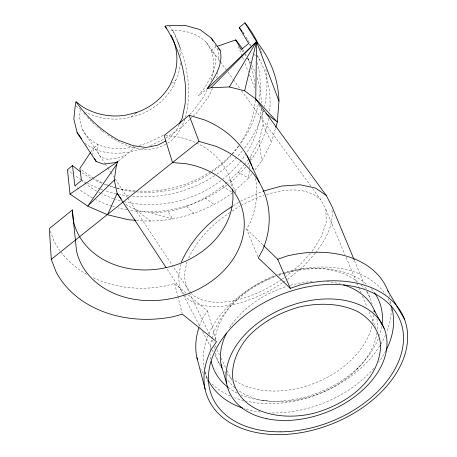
<?xml version="1.0" encoding="UTF-8"?>
<svg xmlns="http://www.w3.org/2000/svg" width="457" height="457" viewBox="0 0 457 457"><rect width="100%" height="100%" fill="white"/><g stroke="black" fill="none" stroke-linecap="round" stroke-linejoin="round"><path stroke-width="0.34" stroke-dasharray="2.29 1.71" d="M92.777 155.146L93.354 148.262L97.987 144.429L97.461 151.278L100.66 157.099L107.703 159.442L118.272 157.968L125.995 154.906M249.322 170.478L248.597 178.081L234.652 190.826M249.585 167.713L249.91 164.263M250.305 160.116L250.63 156.66L259.176 140.488L263.106 124.75L261.998 110.543L259.039 105.041M80.272 109.292L79.438 116.861L82.38 129.485L104.602 163.052M185.496 117.221C192.22 92.114 187.576 65.277 177.796 41.616M211.145 80.318C215.23 67.579 214.727 53.149 206.21 42.29C196.327 32.436 182.029 29.282 168.49 30.979M216.715 78.147L217.835 72.777M180.978 264.18L178.299 276.908L180.452 289.367L183.097 294.411M186.993 261.775L184.217 274.714L186.136 286.248L209.477 334.296M254.949 169.867L261.718 161.104L271.441 142.236L275.548 128.086M184.965 119.208C181.075 128.737 175.922 139.196 166.297 143.869M206.941 89.92L203.611 96.901L192.717 111.514L189.661 114.427M212.511 88.435L208.255 97.312L196.441 113.102L192.843 116.518M179.155 124.521L176.379 130.171L168.262 139.653L167.045 140.293M188.747 258.011C197.338 239.154 212.665 223.93 229.82 212.659M257.748 256.623L246.677 229.146L250.733 221.491A106.355 87.116 -13.7 0 0 255.492 178.458M188.301 294.942L207.489 310.926L202.897 317.792A101.414 70.675 -21.9 0 0 199.309 326.418M90.977 151.804L93.354 148.262M251.984 173.7L248.597 178.081L238.171 172.226L226.289 182.971M238.171 172.226L243.958 165M244.404 164.44L247.962 159.996M249.745 157.774L250.63 156.66M356.62 369.644L359.459 366.308M310.177 253.475L300.489 264.386L286.345 276.239M312.022 251.396L321.757 235.909L326.224 221.993L325.898 209.574L320.637 199.578L312.668 188.627M315.319 253.132L304.139 265.683L287.659 279.456M315.787 252.607C325.013 240.468 333.839 225.707 331.942 209.854M189.764 119.443L181.549 127.246L164.549 138.922M190.278 118.957L192.334 117.003M125.881 204.176C143.584 217.144 167.245 213.008 186.633 206.501C200.589 200.543 214.282 193.46 225.775 183.44M131.079 117.049L135.146 113.684M171.781 83.374L175.962 79.912M216.052 46.745L211.008 50.921L214.973 54.332L215.967 62.335L212.625 73.526L205.056 87.138L198.555 95.77L206.638 89.178M118.403 161.093L137.031 145.909M233.356 205.776L239.771 201.56M232.179 211.117L239.834 206.09M136.552 220.32C170.592 223.953 205.267 212.985 232.584 192.711M281.729 279.37C267.037 289.652 250.447 296.959 232.973 300.969C219.314 303.151 204.348 303.459 192.62 295.011L191.403 293.365M282.317 279.004L285.254 277.148M282.317 282.814C262.101 296.587 238.451 306.093 213.802 306.858C203.479 305.744 190.843 304.333 184.617 294.919M282.912 282.443L285.882 280.575M165.685 144.189C146.697 155.717 123.024 145.977 106.607 134.221M163.223 135.438L146.491 143.349L137.797 145.703M150.353 145.623L163.903 139.225M240.411 201.263L262.181 191.414M241.01 205.319L260.387 196.339L263.786 195.396M266.5 194.642C283.986 188.998 305.876 186.262 320.637 199.578M133.787 146.794C115.221 151.473 91.868 148.262 82.38 129.485M144.475 147.999C125.207 154.683 101.802 156.642 84.899 143.207M186.108 293.12L174.591 283.529L165.44 285.979A106.355 87.116 -13.7 0 1 92.297 277.302M262.244 400.503L267.522 400.989M165.491 135.678L177.133 136.814A81.22 66.448 -13.8 0 1 232.287 187.713M151.13 212.825L172.672 219.097L168.267 211.585M222.673 186.239L232.002 192.334M205.136 197.887L214.213 204.622M261.998 110.543L264.266 112.245M75.828 105.904L79.718 108.869M136.272 210.094L150.701 221.239M101.563 130.336L95.239 124.99M102.111 130.788L105.396 133.473M92.24 122.333L94.736 124.55M186.633 206.501L194.048 213.499M246.677 229.146L262.952 244.946M83.66 112.993L85.093 114.547M87.476 117.141L91.291 121.294M184.2 294.365L180.452 289.367L166.771 268.607M191.003 292.817L186.136 286.248L172.352 265.42M206.21 42.29L220.006 61.249M220.423 61.826L226.295 69.892M227.969 72.2L233.001 79.118M233.418 79.695L239.708 88.338M241.387 90.646L310.994 186.325M169.239 25.706L173.02 30.91L180.618 48.333M104.996 163.652L107.355 167.222M107.749 167.816L110.508 171.981M110.902 172.575L113.662 176.745M115.233 179.121L127.446 197.573M127.84 198.167L171.958 264.826M172.986 30.859L173.032 30.939A64.003 59.279 -7.4 0 1 180.406 55.6M257.177 55.811L260.079 60.644M247.911 58.439L250.396 62.775M215.036 44.883L217.903 50.11L219.429 64.031M183.423 295.039L200.257 327.189M202.571 331.605L210.826 347.366M212.145 349.885L213.133 351.776M214.784 354.929L220.394 365.646M212.277 340.059L213.83 343.264M215.076 345.823L215.698 347.109M216.944 349.668L219.434 354.792M220.988 357.997L225.661 367.605M227.215 370.81L232.504 381.698M263.106 124.75L271.441 142.236M325.898 209.574L344.961 254.726M346.063 257.342L356.563 282.209M356.837 282.866L358.494 286.79M358.774 287.442L360.984 292.68M362.361 295.953L367.062 307.075M368.993 311.657L375.625 327.361M354.523 260.701L364.075 283.637M365.44 286.916L366.257 288.881M367.348 291.503L370.353 298.712M230.402 179.75L236.08 193.614M238.343 46.494L242.239 56.371M242.501 57.028L243.798 60.324M245.095 63.614L248.477 72.177M249.511 74.811L254.709 87.984M50.333 231.248L54.046 241.153A106.355 87.116 -13.7 0 0 59.838 250.562M207.489 310.926L215.927 339.62M205.056 371.632L207.969 382.595M174.591 283.529L177.716 295.788M177.893 296.467L182.229 313.496M259.176 140.488L261.718 161.104M265.843 69.344A117.82 106.018 -15.4 0 1 264.42 106.43M263.386 110.531A117.82 106.018 -15.4 0 1 243.992 148.788M242.204 151.021A117.82 106.018 -15.4 0 1 237.074 156.865M236.6 157.368A117.82 106.018 -15.4 0 1 217.029 174.06M214.693 175.625A117.82 106.018 -15.4 0 1 132.142 196.287M128.64 195.916A117.82 106.018 -15.4 0 1 119.648 194.505M116.215 193.785A117.82 106.018 -15.4 0 1 105.407 190.815M102.774 189.923A117.82 106.018 -15.4 0 1 100.814 189.215M100.163 188.97A117.82 106.018 -15.4 0 1 87.458 183.246M86.847 182.92A117.82 106.018 -15.4 0 1 82.037 180.195M81.449 179.835A117.82 106.018 -15.4 0 1 75.074 175.642M72.28 173.591A117.82 106.018 -15.4 0 1 68.504 170.581M259.844 47.774A117.82 106.018 -15.4 0 1 261.81 53.001M257 55.12A115.147 101.945 -15.9 0 1 269.51 112.296M268.613 118.552A115.147 101.945 -15.9 0 1 250.767 160.39M249.128 162.635A115.147 101.945 -15.9 0 1 247.426 164.84M245.672 167.005A115.147 101.945 -15.9 0 1 228.152 184.097M227.049 184.965A115.147 101.945 -15.9 0 1 129.731 210.289M126.949 209.826A115.147 101.945 -15.9 0 1 117.963 207.866M114.558 206.935A115.147 101.945 -15.9 0 1 112.536 206.324M111.868 206.113A115.147 101.945 -15.9 0 1 95.662 199.549M92.577 197.938A115.147 101.945 -15.9 0 1 75.388 186.307M249.162 44.038A115.147 101.945 -15.9 0 1 250.51 45.717M257.091 77.701A105.801 93.616 -15.9 0 1 261.284 103.151M261.187 108.035A105.801 93.616 -15.9 0 1 246.969 152.312M246.243 153.461A105.801 93.616 -15.9 0 1 241.496 160.207M241.073 160.755A105.801 93.616 -15.9 0 1 223.039 178.99M220.834 180.704A105.801 93.616 -15.9 0 1 124.378 201.754M120.294 200.732A105.801 93.616 -15.9 0 1 115.61 199.349M113.633 198.692A105.801 93.616 -15.9 0 1 101.465 193.631M100.843 193.322A105.801 93.616 -15.9 0 1 98.398 192.054M96.593 191.06A105.801 93.616 -15.9 0 1 86.436 184.445M85.87 184.022A105.801 93.616 -15.9 0 1 81.997 180.921M241.713 50.121A105.801 93.616 -15.9 0 1 243.49 52.327M245.192 54.583A105.801 93.616 -15.9 0 1 246.009 55.731M247.591 58.056A105.801 93.616 -15.9 0 1 250.499 62.826M251.818 65.248A105.801 93.616 -15.9 0 1 255.389 73.029M257.291 62.609A110.628 99.506 -15.5 0 1 258.948 100.791M258.296 104.27A110.628 99.506 -15.5 0 1 240.279 144.035M238.583 146.257A110.628 99.506 -15.5 0 1 232.236 153.672M231.762 154.18A110.628 99.506 -15.5 0 1 211.248 171.301M210.654 171.689A110.628 99.506 -15.5 0 1 138.18 191.112M135.329 190.929A110.628 99.506 -15.5 0 1 117.129 188.09M116.438 187.918A110.628 99.506 -15.5 0 1 109.623 186.01M108.955 185.799A110.628 99.506 -15.5 0 1 93.348 179.418M90.863 178.127A110.628 99.506 -15.5 0 1 81.329 172.318M246.186 37.166A110.628 99.506 -15.5 0 1 250.922 45.58M254.555 53.977A110.628 99.506 -15.5 0 1 255.269 55.96M251.35 67.619A103.305 92.285 -15.7 0 1 255.2 85.853M255.349 99.952A103.305 92.285 -15.7 0 1 239.108 145.212M238.708 145.789A103.305 92.285 -15.7 0 1 231.768 154.637M230.836 155.688A103.305 92.285 -15.7 0 1 211.265 172.695M210.694 173.077A103.305 92.285 -15.7 0 1 135.472 191.809M134.781 191.734A103.305 92.285 -15.7 0 1 115.427 187.776M114.747 187.564A103.305 92.285 -15.7 0 1 108.075 185.234M107.418 184.976A103.305 92.285 -15.7 0 1 104.796 183.891M102.208 182.737A103.305 92.285 -15.7 0 1 94.708 178.853M93.502 178.15A103.305 92.285 -15.7 0 1 80.946 169.244M242.724 49.425A103.305 92.285 -15.7 0 1 244.152 51.772M245.5 54.149A103.305 92.285 -15.7 0 1 246.14 55.348M247.7 58.496A103.305 92.285 -15.7 0 1 250.173 64.323M389.41 295.451A101.414 70.675 -21.9 0 1 389.77 296.839M390.615 301.066A101.414 70.675 -21.9 0 1 391.049 304.648M391.243 308.961A101.414 70.675 -21.9 0 1 386.811 331.913M385.502 335.09A101.414 70.675 -21.9 0 1 380.264 345.098M379.893 345.709A101.414 70.675 -21.9 0 1 246.437 401.217M243.707 400.566A101.414 70.675 -21.9 0 1 234.595 397.727M230.522 396.065A101.414 70.675 -21.9 0 1 211.134 383.166M207.358 379.053A101.414 70.675 -21.9 0 1 205.25 376.334M203.331 373.472A101.414 70.675 -21.9 0 1 200.606 368.491M86.761 274.377A106.355 87.116 -13.7 0 1 60.244 251.122M373.243 310.68A82.317 57.308 -21.8 0 1 373.34 312.057M373.409 314.759A82.317 57.308 -21.8 0 1 372.506 323.573M371.901 326.304A82.317 57.308 -21.8 0 1 314.422 383.263A82.317 57.308 -21.8 0 1 234.127 380.115M231.356 378.11A82.317 57.308 -21.8 0 1 226.621 373.9M226.135 373.398A82.317 57.308 -21.8 0 1 223.844 370.787M220.68 366.308A82.317 57.308 -21.8 0 1 215.527 353.015M214.956 349.068A82.317 57.308 -21.8 0 1 214.779 346.349M215.087 339.385A82.317 57.308 -21.8 0 1 282.483 273.075M283.163 272.869A82.317 57.308 -21.8 0 1 358.574 282.689M361.047 284.962A82.317 57.308 -21.8 0 1 364.32 288.578M366.428 291.417A82.317 57.308 -21.8 0 1 372.078 303.888M385.702 350.999A98.838 67.922 -21.8 0 1 378.596 362.264M373.752 368.313A98.838 67.922 -21.8 0 1 269.967 412.871M260.341 412.088A98.838 67.922 -21.8 0 1 244.512 408.678M207.409 378.402A98.838 67.922 -21.8 0 1 204.999 371.672M204.325 368.89A98.838 67.922 -21.8 0 1 275.44 276.034M278.136 275.04A98.838 67.922 -21.8 0 1 385.519 294.399M388.056 298.604A98.838 67.922 -21.8 0 1 390.352 303.608M381.721 326.589A89.435 61.861 -21.8 0 1 379.419 335.615M378.219 338.843A89.435 61.861 -21.8 0 1 241.062 394.911M237.154 393.083A89.435 61.861 -21.8 0 1 228.329 387.559M210.774 359.276A89.435 61.861 -21.8 0 1 210.22 354.438M210.163 350.153A89.435 61.861 -21.8 0 1 211.728 339.037M211.899 338.374A89.435 61.861 -21.8 0 1 275.617 276.571M278.998 275.348A89.435 61.861 -21.8 0 1 283.083 274.006M283.768 273.794A89.435 61.861 -21.8 0 1 367.462 284.911M371.273 288.738A89.435 61.861 -21.8 0 1 373.929 292.012M376.876 318.883A81.58 56.011 -21.8 0 1 377.373 329.32M376.979 332.799A81.58 56.011 -21.8 0 1 320.728 393.1A81.58 56.011 -21.8 0 1 237.709 389.964M234.944 387.799A81.58 56.011 -21.8 0 1 226.889 378.813M229.671 327.703A81.58 56.011 -21.8 0 1 287.07 286.322M290.458 285.328A81.58 56.011 -21.8 0 1 313.462 281.466M326.983 281.638A81.58 56.011 -21.8 0 1 340.077 283.843M180.315 63.026A64.003 59.279 -7.4 0 1 177.847 75.554L173.3 86.087A64.003 59.279 -7.4 0 1 137.888 115.335L126.298 118.254A64.003 59.279 -7.4 0 1 85.819 112.371"/><path stroke-width="0.69" d="M256.406 100.146L255.749 98.923L256.548 41.587L244.935 22.85L239.211 27.586L248.699 43.484L241.256 49.579L235.749 39.908L217.366 46.288M265.968 113.519L277.313 122.025L255.749 98.923L244.632 90.829L229.351 86.961L210.974 87.721L207.181 88.738L256.548 41.587L278.964 101.094L277.313 122.025L275.748 127.412M165.988 267.425L117.118 193.294L114.273 180.092L116.489 164.657L117.86 161.532L115.13 162.612L103.716 164.132L96.164 161.515L77.09 132.581L73.834 118.94L75.525 103.111L76.051 101.785L82.431 106.67A60.284 55.828 -7.4 0 0 125.818 115.153L136.763 112.399A60.284 55.828 -7.4 0 0 170.175 84.756L174.443 74.811A60.284 55.828 -7.4 0 0 174.517 43.466M244.632 90.829L256.548 41.587A123.556 109.114 -16 0 1 278.964 101.094M80.181 171.518A110.628 99.506 -15.5 0 1 72.509 165.514L67.453 169.69L70.012 194.071L87.727 206.136L107.549 214.761L117.118 193.294L121.305 198.955M179.47 123.893L182.229 118.169L185.222 103.236L185.411 85.385C183.354 64.42 176.745 43.746 164.983 26.186L166.537 25.775L184.714 25.324L199.989 29.556L211.294 38.068L220.091 50.11C223.73 64.214 214.539 77.467 207.181 88.738M181.4 262.169C191.557 238.611 210.528 219.817 232.185 206.541M229.351 86.961L256.548 41.587L210.974 87.721M90.583 152.398L79.895 168.336L81.46 180.464L74.862 185.868L72.509 165.514M116.489 164.657L87.727 206.136L114.273 180.092M135.655 113.267L136.672 112.428M72.309 209.986L49.345 228.603L51.287 259.353L56.205 272.172A111.948 89.218 -14.2 0 0 172.815 316.775L182.406 314.176L216.527 341.67L211.677 348.691A105.893 71.218 -21.8 0 0 281.461 434.59A105.893 71.218 -21.8 0 0 407.221 343.87A105.893 71.218 -21.8 0 0 300.055 284.945L290.315 288.356L258.274 257.931L262.598 250.065A111.948 89.218 -14.2 0 0 215.304 146.114L198.995 141.396L189.124 115.273L164.12 135.54L172.512 162.543L186.193 163.749A85.482 68.03 -14.2 0 1 243.273 234.532A85.482 68.03 -14.2 0 1 160.636 300.169A85.482 68.03 -14.2 0 1 76.508 250.87L72.309 209.986L73.229 219.857M51.287 259.353L198.995 141.396M70.012 194.071L117.86 161.532M165.828 140.939L157.911 145.115L146.137 147.468L133.215 145.692L118.631 140.316C101.762 130.902 87.156 117.58 76.051 101.785M263.461 245.438L277.696 259.262L286.996 256.011A101.414 70.675 -21.9 0 1 388.341 292.052M262.844 191.232L281.518 186.05L300.186 184.782L315.444 188.021L326.224 195.413L331.868 206.301L354.249 260.044M135.843 220.274L128.771 219.811L107.549 214.761M189.124 115.273L204.662 119.957A106.355 87.116 -13.7 0 1 251.864 165.765M218.577 48.848L220.091 50.11M77.09 132.581L81.614 138.734M255.749 98.923L326.224 195.413M164.983 26.186L166.931 28.848M387.844 290.721L404.451 319.157M211.294 38.068L212.991 41.164M374.534 310.811L384.131 328.372M94.622 158.619L96.164 161.515M247.071 155.768L259.496 182.669M277.696 259.262L290.315 288.356M236.263 41.227L235.749 39.908A103.305 92.285 -15.7 0 1 242.353 48.842M221.125 364.652L226.661 383.691M196.933 357.677L205.113 389.175M171.118 35.183A60.284 55.828 -7.4 0 1 174.311 42.815M244.935 22.85A117.82 106.018 -15.4 0 1 257.262 42.015M239.211 27.586A110.628 99.506 -15.5 0 1 242.239 31.43M243.061 32.556A110.628 99.506 -15.5 0 1 243.872 33.698M197.43 359.768A101.414 70.675 -21.9 0 1 198.864 327.755M232.482 189.061A81.22 66.448 -13.8 0 1 163.972 268.088A81.22 66.448 -13.8 0 1 73.297 220.565M252.35 167.056A106.355 87.116 -13.7 0 1 253.029 168.993M391.083 305.607A98.838 67.922 -21.8 0 1 386.028 350.37M242.581 408.044A98.838 67.922 -21.8 0 1 208.323 380.333M374.34 292.583A89.435 61.861 -21.8 0 1 382.029 324.47M228.329 387.559A89.435 61.861 -21.8 0 1 211.168 361.31M221.936 368.074A81.58 56.011 -21.8 0 1 226.609 333.056M343.55 284.837A81.58 56.011 -21.8 0 1 375.043 312.108M380.635 345.435C379.641 381.224 345.229 404.799 313.696 413.288C284.403 420.6 242.204 415.236 233.11 381.081C230.477 364.72 237.674 349.159 247.991 336.855C262.238 321.831 280.792 311.88 300.717 306.658C319.443 302.831 339.225 303.071 356.86 311.126C370.056 318.403 379.413 330.085 380.635 345.435M280.067 431.831A101.454 68.219 -21.8 0 0 400.383 321.003A101.454 68.219 -21.8 0 0 237.463 321.619A101.454 68.219 -21.8 0 0 280.067 431.831M266.717 418.709A83.734 56.251 -21.8 0 0 386.999 342.864A83.734 56.251 -21.8 0 0 265.74 317.592A83.734 56.251 -21.8 0 0 266.717 418.709"/></g></svg>
